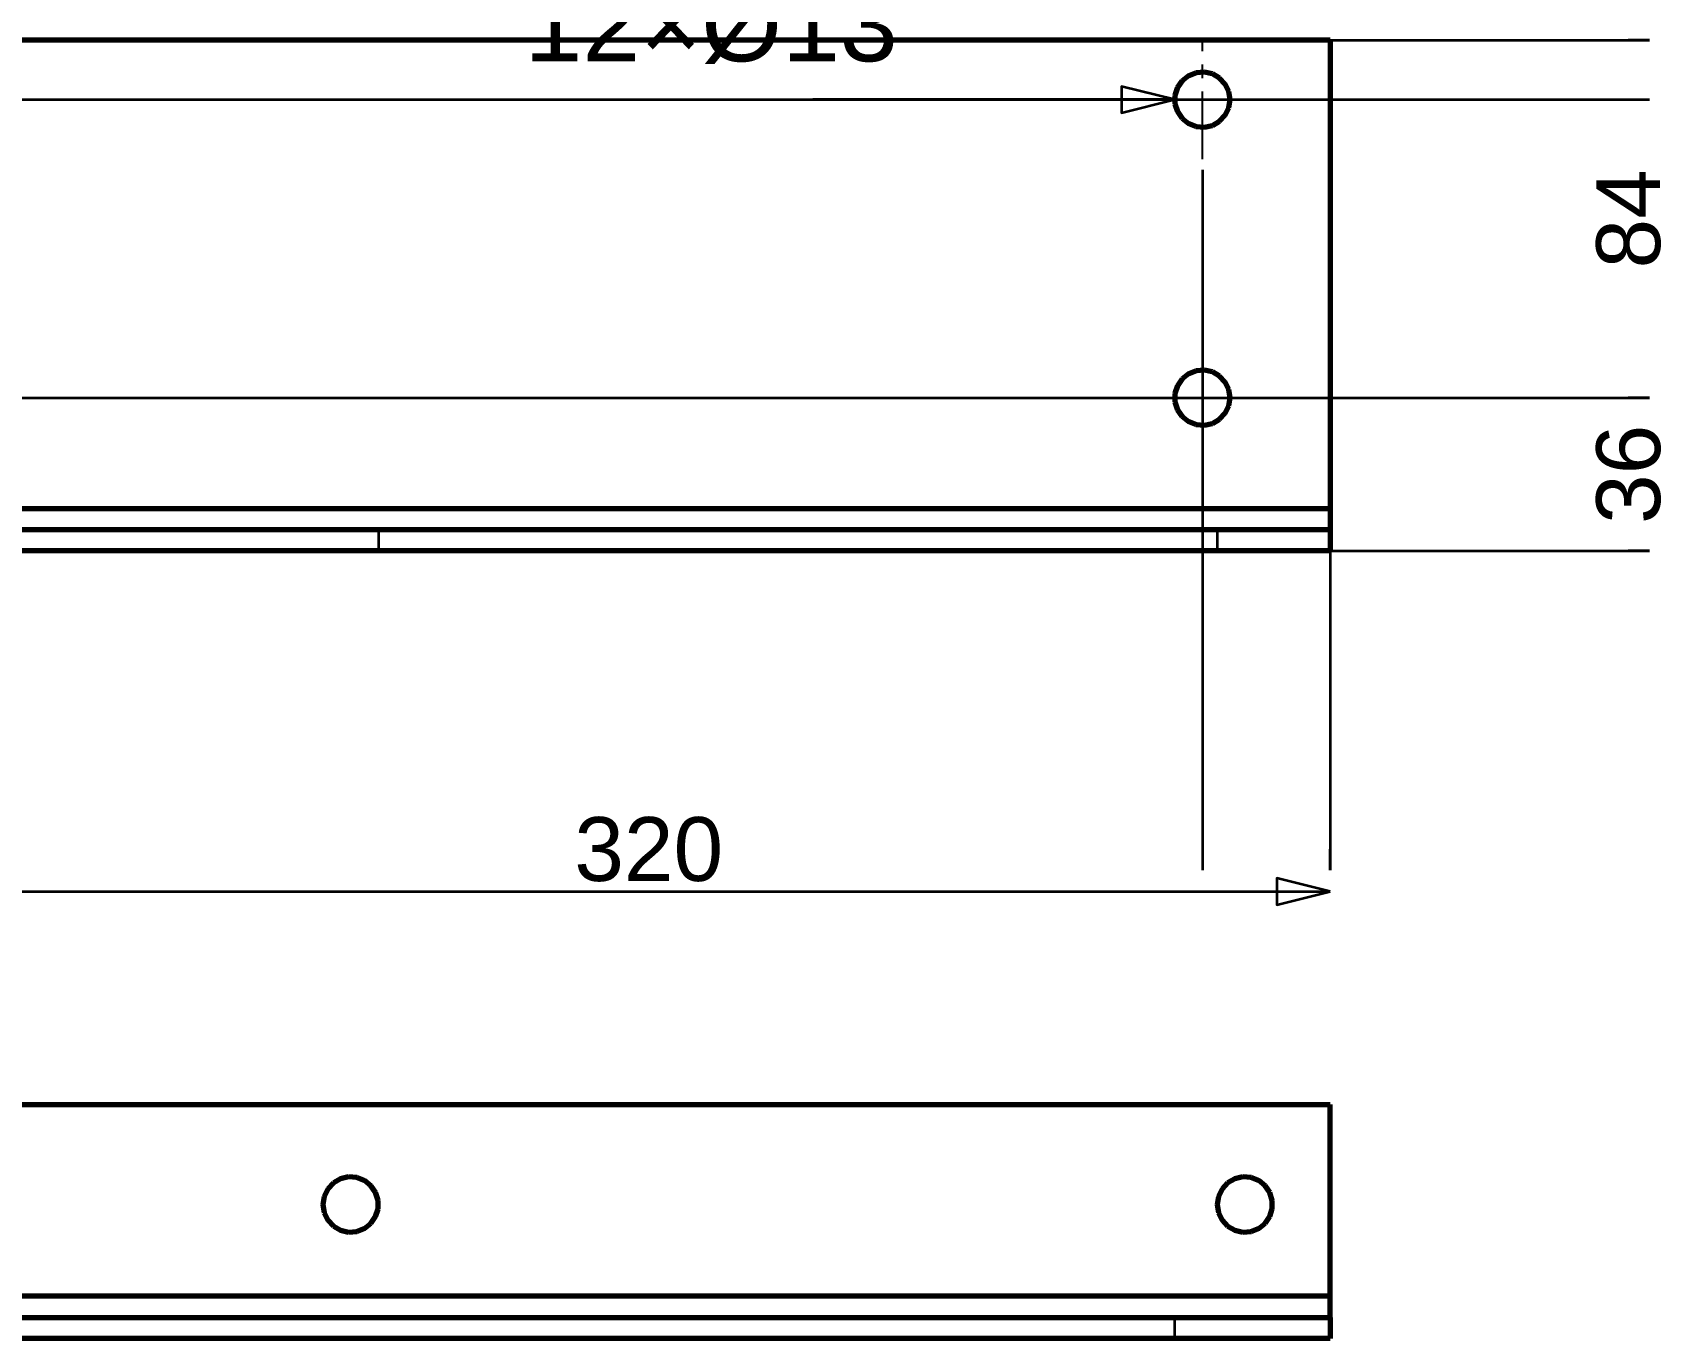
# Model space of a CAD drawing. Header units: millimetres. Extents: x 0 to 420, y 0 to 297.
# Drawn here: x 306.1 to 382, y 196 to 257.4 of the extents above; entities that cross this region are included whole.
import ezdxf
from ezdxf.enums import TextEntityAlignment as Align

# ---------------------------------------------------------------- set-up
doc = ezdxf.new("R2010")
doc.units = ezdxf.units.MM
doc.linetypes.add('CENTER', pattern=[5.08, 3.175, -0.635, 0.635, -0.635])
doc.linetypes.add('DASHED', pattern=[1.524, 1.27, -0.254])
doc.styles.add('GOST', font='Arial')

msp = doc.modelspace()

# ---------------------------------------------------------------- linework, layer by layer
at = {"color": 1, "lineweight": 70}
for p, q in [((367, 257), (65, 257)), ((367, 257), (367, 235)), ((360.35, 255.326), (360.047, 255.084)), ((360.711, 255.467), (360.35, 255.326)), ((361.097, 255.496), (360.711, 255.467)), ((361.475, 255.41), (361.097, 255.496)), ((361.811, 255.216), (361.475, 255.41)), ((359.829, 254.764), (359.715, 254.394)), ((360.047, 255.084), (359.829, 254.764)), ((362.074, 254.932), (361.811, 255.216)), ((362.242, 254.583), (362.074, 254.932)), ((362.3, 254.2), (362.242, 254.583)), ((359.715, 254.394), (359.715, 254.006)), ((359.715, 254.006), (359.829, 253.636)), ((362.074, 253.468), (362.242, 253.817)), ((362.242, 253.817), (362.3, 254.2)), ((359.829, 253.636), (360.047, 253.316)), ((360.047, 253.316), (360.35, 253.074)), ((360.35, 253.074), (360.711, 252.933)), ((361.097, 252.904), (361.475, 252.99)), ((361.475, 252.99), (361.811, 253.184)), ((361.811, 253.184), (362.074, 253.468)), ((360.711, 252.933), (361.097, 252.904)), ((360.047, 241.084), (359.829, 240.764)), ((360.35, 241.326), (360.047, 241.084)), ((360.711, 241.467), (360.35, 241.326)), ((361.097, 241.496), (360.711, 241.467)), ((361.475, 241.41), (361.097, 241.496)), ((361.811, 241.216), (361.475, 241.41)), ((362.074, 240.932), (361.811, 241.216)), ((362.242, 240.583), (362.074, 240.932)), ((359.829, 240.764), (359.715, 240.394)), ((359.715, 240.394), (359.715, 240.006)), ((362.3, 240.2), (362.242, 240.583)), ((362.242, 239.817), (362.3, 240.2)), ((359.715, 240.006), (359.829, 239.636)), ((359.829, 239.636), (360.047, 239.316)), ((360.047, 239.316), (360.35, 239.074)), ((361.811, 239.184), (362.074, 239.468)), ((362.074, 239.468), (362.242, 239.817)), ((360.35, 239.074), (360.711, 238.933)), ((360.711, 238.933), (361.097, 238.904)), ((361.097, 238.904), (361.475, 238.99)), ((361.475, 238.99), (361.811, 239.184)), ((65, 235), (367, 235)), ((367, 235), (367, 234.888)), ((367, 234.888), (367, 234.777)), ((367, 234.777), (367, 234.67)), ((367, 234), (65, 234)), ((367, 234.67), (367, 234.566)), ((367, 234.566), (367, 234.468)), ((367, 234.468), (367, 234.377)), ((367, 234.377), (367, 234.293)), ((367, 234.293), (367, 234.218)), ((367, 234.218), (367, 234.153)), ((367, 234.153), (367, 234.099)), ((367, 234.099), (367, 234.056)), ((367, 234.056), (367, 234.025)), ((367, 234.025), (367, 234.006)), ((367, 234.006), (367, 234)), ((367, 234), (367, 233)), ((367, 233), (65, 233)), ((65, 207), (367, 207)), ((367, 198), (367, 207)), ((320.903, 203.596), (320.525, 203.51)), ((321.289, 203.567), (320.903, 203.596)), ((362.903, 203.596), (362.525, 203.51)), ((363.289, 203.567), (362.903, 203.596)), ((319.926, 203.032), (319.758, 202.683)), ((320.189, 203.316), (319.926, 203.032)), ((320.525, 203.51), (320.189, 203.316)), ((321.65, 203.426), (321.289, 203.567)), ((321.953, 203.184), (321.65, 203.426)), ((322.171, 202.864), (321.953, 203.184)), ((322.285, 202.494), (322.171, 202.864)), ((361.926, 203.032), (361.758, 202.683)), ((362.189, 203.316), (361.926, 203.032)), ((362.525, 203.51), (362.189, 203.316)), ((363.65, 203.426), (363.289, 203.567)), ((363.953, 203.184), (363.65, 203.426)), ((364.171, 202.864), (363.953, 203.184)), ((364.285, 202.494), (364.171, 202.864)), ((319.758, 202.683), (319.7, 202.3)), ((319.7, 202.3), (319.758, 201.917)), ((322.171, 201.736), (322.285, 202.106)), ((322.285, 202.106), (322.285, 202.494)), ((361.758, 202.683), (361.7, 202.3)), ((361.7, 202.3), (361.758, 201.917)), ((364.171, 201.736), (364.285, 202.106)), ((364.285, 202.106), (364.285, 202.494)), ((319.758, 201.917), (319.926, 201.568)), ((319.926, 201.568), (320.189, 201.284)), ((321.65, 201.174), (321.953, 201.416)), ((321.953, 201.416), (322.171, 201.736)), ((361.758, 201.917), (361.926, 201.568)), ((361.926, 201.568), (362.189, 201.284)), ((363.65, 201.174), (363.953, 201.416)), ((363.953, 201.416), (364.171, 201.736)), ((320.189, 201.284), (320.525, 201.09)), ((320.525, 201.09), (320.903, 201.004)), ((320.903, 201.004), (321.289, 201.033)), ((321.289, 201.033), (321.65, 201.174)), ((362.189, 201.284), (362.525, 201.09)), ((362.525, 201.09), (362.903, 201.004)), ((362.903, 201.004), (363.289, 201.033)), ((363.289, 201.033), (363.65, 201.174)), ((367, 198), (65, 198)), ((367, 197.888), (367, 198)), ((367, 197.777), (367, 197.888)), ((367, 197.67), (367, 197.777)), ((367, 197.566), (367, 197.67)), ((367, 197.468), (367, 197.566)), ((65, 197), (367, 197)), ((367, 197.377), (367, 197.468)), ((367, 197.293), (367, 197.377)), ((367, 197.218), (367, 197.293)), ((367, 197.153), (367, 197.218)), ((367, 197.099), (367, 197.153)), ((367, 197.056), (367, 197.099)), ((367, 197.025), (367, 197.056)), ((367, 197.006), (367, 197.025)), ((367, 197), (367, 197.006)), ((367, 197), (367, 196)), ((367, 196), (65, 196))]:
    msp.add_line(p, q, dxfattribs=at)
at = {"color": 5, "linetype": 'DASHED', "lineweight": 35}
for p, q in [((65, 257), (367, 257)), ((367, 257), (367, 235)), ((360.047, 255.084), (360.35, 255.326)), ((360.35, 255.326), (360.711, 255.467)), ((360.711, 255.467), (361.097, 255.496)), ((361.097, 255.496), (361.475, 255.41)), ((361.475, 255.41), (361.811, 255.216)), ((359.715, 254.394), (359.829, 254.764)), ((359.829, 254.764), (360.047, 255.084)), ((361.811, 255.216), (362.074, 254.932)), ((362.074, 254.932), (362.242, 254.583)), ((362.242, 254.583), (362.3, 254.2)), ((359.715, 254.006), (359.715, 254.394)), ((359.829, 253.636), (359.715, 254.006)), ((362.242, 253.817), (362.074, 253.468)), ((362.3, 254.2), (362.242, 253.817)), ((360.047, 253.316), (359.829, 253.636)), ((360.35, 253.074), (360.047, 253.316)), ((360.711, 252.933), (360.35, 253.074)), ((361.475, 252.99), (361.097, 252.904)), ((361.811, 253.184), (361.475, 252.99)), ((362.074, 253.468), (361.811, 253.184)), ((361.097, 252.904), (360.711, 252.933)), ((359.829, 240.764), (360.047, 241.084)), ((360.047, 241.084), (360.35, 241.326)), ((360.35, 241.326), (360.711, 241.467)), ((360.711, 241.467), (361.097, 241.496)), ((361.097, 241.496), (361.475, 241.41)), ((361.475, 241.41), (361.811, 241.216)), ((361.811, 241.216), (362.074, 240.932)), ((362.074, 240.932), (362.242, 240.583)), ((359.715, 240.394), (359.829, 240.764)), ((359.715, 240.006), (359.715, 240.394)), ((362.242, 240.583), (362.3, 240.2)), ((362.3, 240.2), (362.242, 239.817)), ((359.829, 239.636), (359.715, 240.006)), ((360.047, 239.316), (359.829, 239.636)), ((360.35, 239.074), (360.047, 239.316)), ((362.074, 239.468), (361.811, 239.184)), ((362.242, 239.817), (362.074, 239.468)), ((360.711, 238.933), (360.35, 239.074)), ((361.097, 238.904), (360.711, 238.933)), ((361.475, 238.99), (361.097, 238.904)), ((361.811, 239.184), (361.475, 238.99)), ((367, 235), (367, 234.776)), ((367, 234.776), (367, 234.555)), ((65, 234), (367, 234)), ((319.733, 234), (319.7, 234)), ((319.7, 234), (319.733, 234)), ((319.829, 234), (319.733, 234)), ((319.733, 234), (319.829, 234)), ((319.984, 234), (319.829, 234)), ((319.829, 234), (319.984, 234)), ((320.189, 234), (319.984, 234)), ((319.984, 234), (320.189, 234)), ((320.436, 234), (320.189, 234)), ((320.189, 234), (320.436, 234)), ((320.711, 234), (320.436, 234)), ((320.436, 234), (320.711, 234)), ((321, 234), (320.711, 234)), ((320.711, 234), (321, 234)), ((321.289, 234), (321, 234)), ((321, 234), (321.289, 234)), ((321.564, 234), (321.289, 234)), ((321.289, 234), (321.564, 234)), ((321.811, 234), (321.564, 234)), ((321.564, 234), (321.811, 234)), ((322.016, 234), (321.811, 234)), ((321.811, 234), (322.016, 234)), ((322.171, 234), (322.016, 234)), ((322.016, 234), (322.171, 234)), ((322.267, 234), (322.171, 234)), ((322.171, 234), (322.267, 234)), ((322.3, 234), (322.267, 234)), ((322.267, 234), (322.3, 234)), ((322.3, 234), (322.3, 233)), ((361.7, 234), (361.7, 233)), ((361.7, 234), (361.733, 234)), ((361.733, 234), (361.7, 234)), ((361.733, 234), (361.829, 234)), ((361.829, 234), (361.733, 234)), ((361.829, 234), (361.984, 234)), ((361.984, 234), (361.829, 234)), ((361.984, 234), (362.189, 234)), ((362.189, 234), (361.984, 234)), ((362.189, 234), (362.436, 234)), ((362.436, 234), (362.189, 234)), ((362.436, 234), (362.711, 234)), ((362.711, 234), (362.436, 234)), ((362.711, 234), (363, 234)), ((363, 234), (362.711, 234)), ((363, 234), (363.289, 234)), ((363.289, 234), (363, 234)), ((363.289, 234), (363.564, 234)), ((363.564, 234), (363.289, 234)), ((363.564, 234), (363.811, 234)), ((363.811, 234), (363.564, 234)), ((363.811, 234), (364.016, 234)), ((364.016, 234), (363.811, 234)), ((364.016, 234), (364.171, 234)), ((364.171, 234), (364.016, 234)), ((364.171, 234), (364.267, 234)), ((364.267, 234), (364.171, 234)), ((364.267, 234), (364.3, 234)), ((364.3, 234), (364.267, 234)), ((367, 234.555), (367, 234.339)), ((367, 234.339), (367, 234.132)), ((367, 234.132), (367, 233.936)), ((367, 234), (367, 233)), ((367, 233.936), (367, 233.753)), ((367, 233.753), (367, 233.586)), ((367, 233.586), (367, 233.436)), ((367, 233.436), (367, 233.307)), ((367, 233.307), (367, 233.198)), ((367, 233.198), (367, 233.112)), ((367, 233), (65, 233)), ((319.733, 233), (319.7, 233)), ((319.7, 233), (319.733, 233)), ((319.829, 233), (319.733, 233)), ((319.733, 233), (319.829, 233)), ((319.984, 233), (319.829, 233)), ((319.829, 233), (319.984, 233)), ((320.189, 233), (319.984, 233)), ((319.984, 233), (320.189, 233)), ((320.436, 233), (320.189, 233)), ((320.189, 233), (320.436, 233)), ((320.711, 233), (320.436, 233)), ((320.436, 233), (320.711, 233)), ((321, 233), (320.711, 233)), ((320.711, 233), (321, 233)), ((321.289, 233), (321, 233)), ((321, 233), (321.289, 233)), ((321.564, 233), (321.289, 233)), ((321.289, 233), (321.564, 233)), ((321.811, 233), (321.564, 233)), ((321.564, 233), (321.811, 233)), ((322.016, 233), (321.811, 233)), ((321.811, 233), (322.016, 233)), ((322.171, 233), (322.016, 233)), ((322.016, 233), (322.171, 233)), ((322.267, 233), (322.171, 233)), ((322.171, 233), (322.267, 233)), ((322.3, 233), (322.267, 233)), ((322.267, 233), (322.3, 233)), ((361.7, 233), (361.733, 233)), ((361.733, 233), (361.7, 233)), ((361.733, 233), (361.829, 233)), ((361.829, 233), (361.733, 233)), ((361.829, 233), (361.984, 233)), ((361.984, 233), (361.829, 233)), ((361.984, 233), (362.189, 233)), ((362.189, 233), (361.984, 233)), ((362.189, 233), (362.436, 233)), ((362.436, 233), (362.189, 233)), ((362.436, 233), (362.711, 233)), ((362.711, 233), (362.436, 233)), ((362.711, 233), (363, 233)), ((363, 233), (362.711, 233)), ((363, 233), (363.289, 233)), ((363.289, 233), (363, 233)), ((363.289, 233), (363.564, 233)), ((363.564, 233), (363.289, 233)), ((363.564, 233), (363.811, 233)), ((363.811, 233), (363.564, 233)), ((363.811, 233), (364.016, 233)), ((364.016, 233), (363.811, 233)), ((364.016, 233), (364.171, 233)), ((364.171, 233), (364.016, 233)), ((364.171, 233), (364.267, 233)), ((364.267, 233), (364.171, 233)), ((364.267, 233), (364.3, 233)), ((364.3, 233), (364.267, 233)), ((367, 233.112), (367, 233.05)), ((367, 233.05), (367, 233.013)), ((367, 233.013), (367, 233)), ((65, 207), (367, 207)), ((367, 207), (367, 198)), ((320.525, 203.51), (320.903, 203.596)), ((320.903, 203.596), (321.289, 203.567)), ((362.525, 203.51), (362.903, 203.596)), ((362.903, 203.596), (363.289, 203.567)), ((319.758, 202.683), (319.926, 203.032)), ((319.926, 203.032), (320.189, 203.316)), ((320.189, 203.316), (320.525, 203.51)), ((321.289, 203.567), (321.65, 203.426)), ((321.65, 203.426), (321.953, 203.184)), ((321.953, 203.184), (322.171, 202.864)), ((322.171, 202.864), (322.285, 202.494)), ((361.758, 202.683), (361.926, 203.032)), ((361.926, 203.032), (362.189, 203.316)), ((362.189, 203.316), (362.525, 203.51)), ((363.289, 203.567), (363.65, 203.426)), ((363.65, 203.426), (363.953, 203.184)), ((363.953, 203.184), (364.171, 202.864)), ((364.171, 202.864), (364.285, 202.494)), ((319.7, 202.3), (319.758, 202.683)), ((319.758, 201.917), (319.7, 202.3)), ((322.285, 202.106), (322.171, 201.736)), ((322.285, 202.494), (322.285, 202.106)), ((361.7, 202.3), (361.758, 202.683)), ((361.758, 201.917), (361.7, 202.3)), ((364.285, 202.106), (364.171, 201.736)), ((364.285, 202.494), (364.285, 202.106)), ((319.926, 201.568), (319.758, 201.917)), ((320.189, 201.284), (319.926, 201.568)), ((321.953, 201.416), (321.65, 201.174)), ((322.171, 201.736), (321.953, 201.416)), ((361.926, 201.568), (361.758, 201.917)), ((362.189, 201.284), (361.926, 201.568)), ((363.953, 201.416), (363.65, 201.174)), ((364.171, 201.736), (363.953, 201.416)), ((320.525, 201.09), (320.189, 201.284)), ((320.903, 201.004), (320.525, 201.09)), ((321.289, 201.033), (320.903, 201.004)), ((321.65, 201.174), (321.289, 201.033)), ((362.525, 201.09), (362.189, 201.284)), ((362.903, 201.004), (362.525, 201.09)), ((363.289, 201.033), (362.903, 201.004)), ((363.65, 201.174), (363.289, 201.033)), ((367, 198), (367, 197.776)), ((367, 197.776), (367, 197.555)), ((367, 197.555), (367, 197.339)), ((367, 197), (65, 197)), ((359.7, 197), (359.7, 196)), ((359.7, 197), (359.733, 197)), ((359.733, 197), (359.7, 197)), ((359.7, 197), (359.7, 196)), ((359.7, 197), (359.733, 197)), ((359.733, 197), (359.7, 197)), ((359.733, 197), (359.829, 197)), ((359.829, 197), (359.733, 197)), ((359.733, 197), (359.829, 197)), ((359.829, 197), (359.733, 197)), ((359.829, 197), (359.984, 197)), ((359.984, 197), (359.829, 197)), ((359.829, 197), (359.984, 197)), ((359.984, 197), (359.829, 197)), ((359.984, 197), (360.189, 197)), ((360.189, 197), (359.984, 197)), ((359.984, 197), (360.189, 197)), ((360.189, 197), (359.984, 197)), ((360.189, 197), (360.436, 197)), ((360.436, 197), (360.189, 197)), ((360.189, 197), (360.436, 197)), ((360.436, 197), (360.189, 197)), ((360.436, 197), (360.711, 197)), ((360.711, 197), (360.436, 197)), ((360.436, 197), (360.711, 197)), ((360.711, 197), (360.436, 197)), ((360.711, 197), (361, 197)), ((361, 197), (360.711, 197)), ((360.711, 197), (361, 197)), ((361, 197), (360.711, 197)), ((361, 197), (361.289, 197)), ((361.289, 197), (361, 197)), ((361, 197), (361.289, 197)), ((361.289, 197), (361, 197)), ((361.289, 197), (361.564, 197)), ((361.564, 197), (361.289, 197)), ((361.289, 197), (361.564, 197)), ((361.564, 197), (361.289, 197)), ((361.564, 197), (361.811, 197)), ((361.811, 197), (361.564, 197)), ((361.564, 197), (361.811, 197)), ((361.811, 197), (361.564, 197)), ((361.811, 197), (362.016, 197)), ((362.016, 197), (361.811, 197)), ((361.811, 197), (362.016, 197)), ((362.016, 197), (361.811, 197)), ((362.016, 197), (362.171, 197)), ((362.171, 197), (362.016, 197)), ((362.016, 197), (362.171, 197)), ((362.171, 197), (362.016, 197)), ((362.171, 197), (362.267, 197)), ((362.267, 197), (362.171, 197)), ((362.171, 197), (362.267, 197)), ((362.267, 197), (362.171, 197)), ((362.267, 197), (362.3, 197)), ((362.3, 197), (362.267, 197)), ((362.267, 197), (362.3, 197)), ((362.3, 197), (362.267, 197)), ((367, 197.339), (367, 197.132)), ((367, 197.132), (367, 196.936)), ((367, 196), (367, 197)), ((367, 196.936), (367, 196.753)), ((367, 196.753), (367, 196.586)), ((65, 196), (367, 196)), ((359.7, 196), (359.733, 196)), ((359.733, 196), (359.7, 196)), ((359.7, 196), (359.733, 196)), ((359.733, 196), (359.7, 196)), ((359.733, 196), (359.829, 196)), ((359.829, 196), (359.733, 196)), ((359.733, 196), (359.829, 196)), ((359.829, 196), (359.733, 196)), ((359.829, 196), (359.984, 196)), ((359.984, 196), (359.829, 196)), ((359.829, 196), (359.984, 196)), ((359.984, 196), (359.829, 196)), ((359.984, 196), (360.189, 196)), ((360.189, 196), (359.984, 196)), ((359.984, 196), (360.189, 196)), ((360.189, 196), (359.984, 196)), ((360.189, 196), (360.436, 196)), ((360.436, 196), (360.189, 196)), ((360.189, 196), (360.436, 196)), ((360.436, 196), (360.189, 196)), ((360.436, 196), (360.711, 196)), ((360.711, 196), (360.436, 196)), ((360.436, 196), (360.711, 196)), ((360.711, 196), (360.436, 196)), ((360.711, 196), (361, 196)), ((361, 196), (360.711, 196)), ((360.711, 196), (361, 196)), ((361, 196), (360.711, 196)), ((361, 196), (361.289, 196)), ((361.289, 196), (361, 196)), ((361, 196), (361.289, 196)), ((361.289, 196), (361, 196)), ((361.289, 196), (361.564, 196)), ((361.564, 196), (361.289, 196)), ((361.289, 196), (361.564, 196)), ((361.564, 196), (361.289, 196)), ((361.564, 196), (361.811, 196)), ((361.811, 196), (361.564, 196)), ((361.564, 196), (361.811, 196)), ((361.811, 196), (361.564, 196)), ((361.811, 196), (362.016, 196)), ((362.016, 196), (361.811, 196)), ((361.811, 196), (362.016, 196)), ((362.016, 196), (361.811, 196)), ((362.016, 196), (362.171, 196)), ((362.171, 196), (362.016, 196)), ((362.016, 196), (362.171, 196)), ((362.171, 196), (362.016, 196)), ((362.171, 196), (362.267, 196)), ((362.267, 196), (362.171, 196)), ((362.171, 196), (362.267, 196)), ((362.267, 196), (362.171, 196)), ((362.267, 196), (362.3, 196)), ((362.3, 196), (362.267, 196)), ((362.267, 196), (362.3, 196)), ((362.3, 196), (362.267, 196)), ((367, 196.586), (367, 196.436)), ((367, 196.436), (367, 196.307)), ((367, 196.307), (367, 196.198)), ((367, 196.198), (367, 196.112)), ((367, 196.112), (367, 196.05)), ((367, 196.05), (367, 196.013)), ((367, 196.013), (367, 196))]:
    msp.add_line(p, q, dxfattribs=at)
at = {"color": 4, "linetype": 'CENTER', "lineweight": 25}
for p, q in [((361, 251.4), (361, 257)), ((358.2, 254.2), (363.8, 254.2)), ((361, 237.4), (361, 243)), ((358.2, 240.2), (363.8, 240.2))]:
    msp.add_line(p, q, dxfattribs=at)
at = {"color": 7, "lineweight": 35}
for p, q in [((367, 257), (382, 257)), ((382, 257), (381, 257)), ((74.3, 254.2), (382, 254.2)), ((132.3, 254.2), (382, 254.2)), ((190.3, 254.2), (382, 254.2)), ((248.3, 254.2), (382, 254.2)), ((306.3, 254.2), (382, 254.2)), ((347.7, 254.2), (342.7, 254.2)), ((359.7, 254.2), (347.7, 254.2)), ((364.3, 254.2), (382, 254.2)), ((361, 250.9), (361, 218)), ((74.3, 240.2), (382, 240.2)), ((132.3, 240.2), (382, 240.2)), ((190.3, 240.2), (382, 240.2)), ((248.3, 240.2), (382, 240.2)), ((306.3, 240.2), (382, 240.2)), ((364.3, 240.2), (382, 240.2)), ((382, 240.2), (381, 240.2)), ((382, 240.2), (381, 240.2)), ((361, 236.9), (361, 218)), ((367, 233), (367, 218)), ((367, 233), (382, 233)), ((382, 233), (381, 233)), ((367, 218), (367, 219)), ((303, 217), (367, 217))]:
    msp.add_line(p, q, dxfattribs=at)
for points in [[(359.7, 254.2), (357.2, 254.825), (357.2, 253.575)], [(367, 217), (364.5, 217.625), (364.5, 216.375)]]:
    msp.add_lwpolyline(points, close=True, dxfattribs=at)

# ---------------------------------------------------------------- texts
at = {"color": 7, "style": 'GOST'}
msp.add_text('12×Ø13', height=3.5, dxfattribs=at).set_placement((346.7, 256), align=Align.RIGHT)
for s, p in [('84', (381, 248.6)), ('36', (381, 236.6))]:
    msp.add_text(s, height=3, rotation=90, dxfattribs=at).set_placement(p, align=Align.MIDDLE)
msp.add_text('320', height=3, dxfattribs=at).set_placement((335, 219), align=Align.MIDDLE)

doc.saveas('drawing.dxf')
